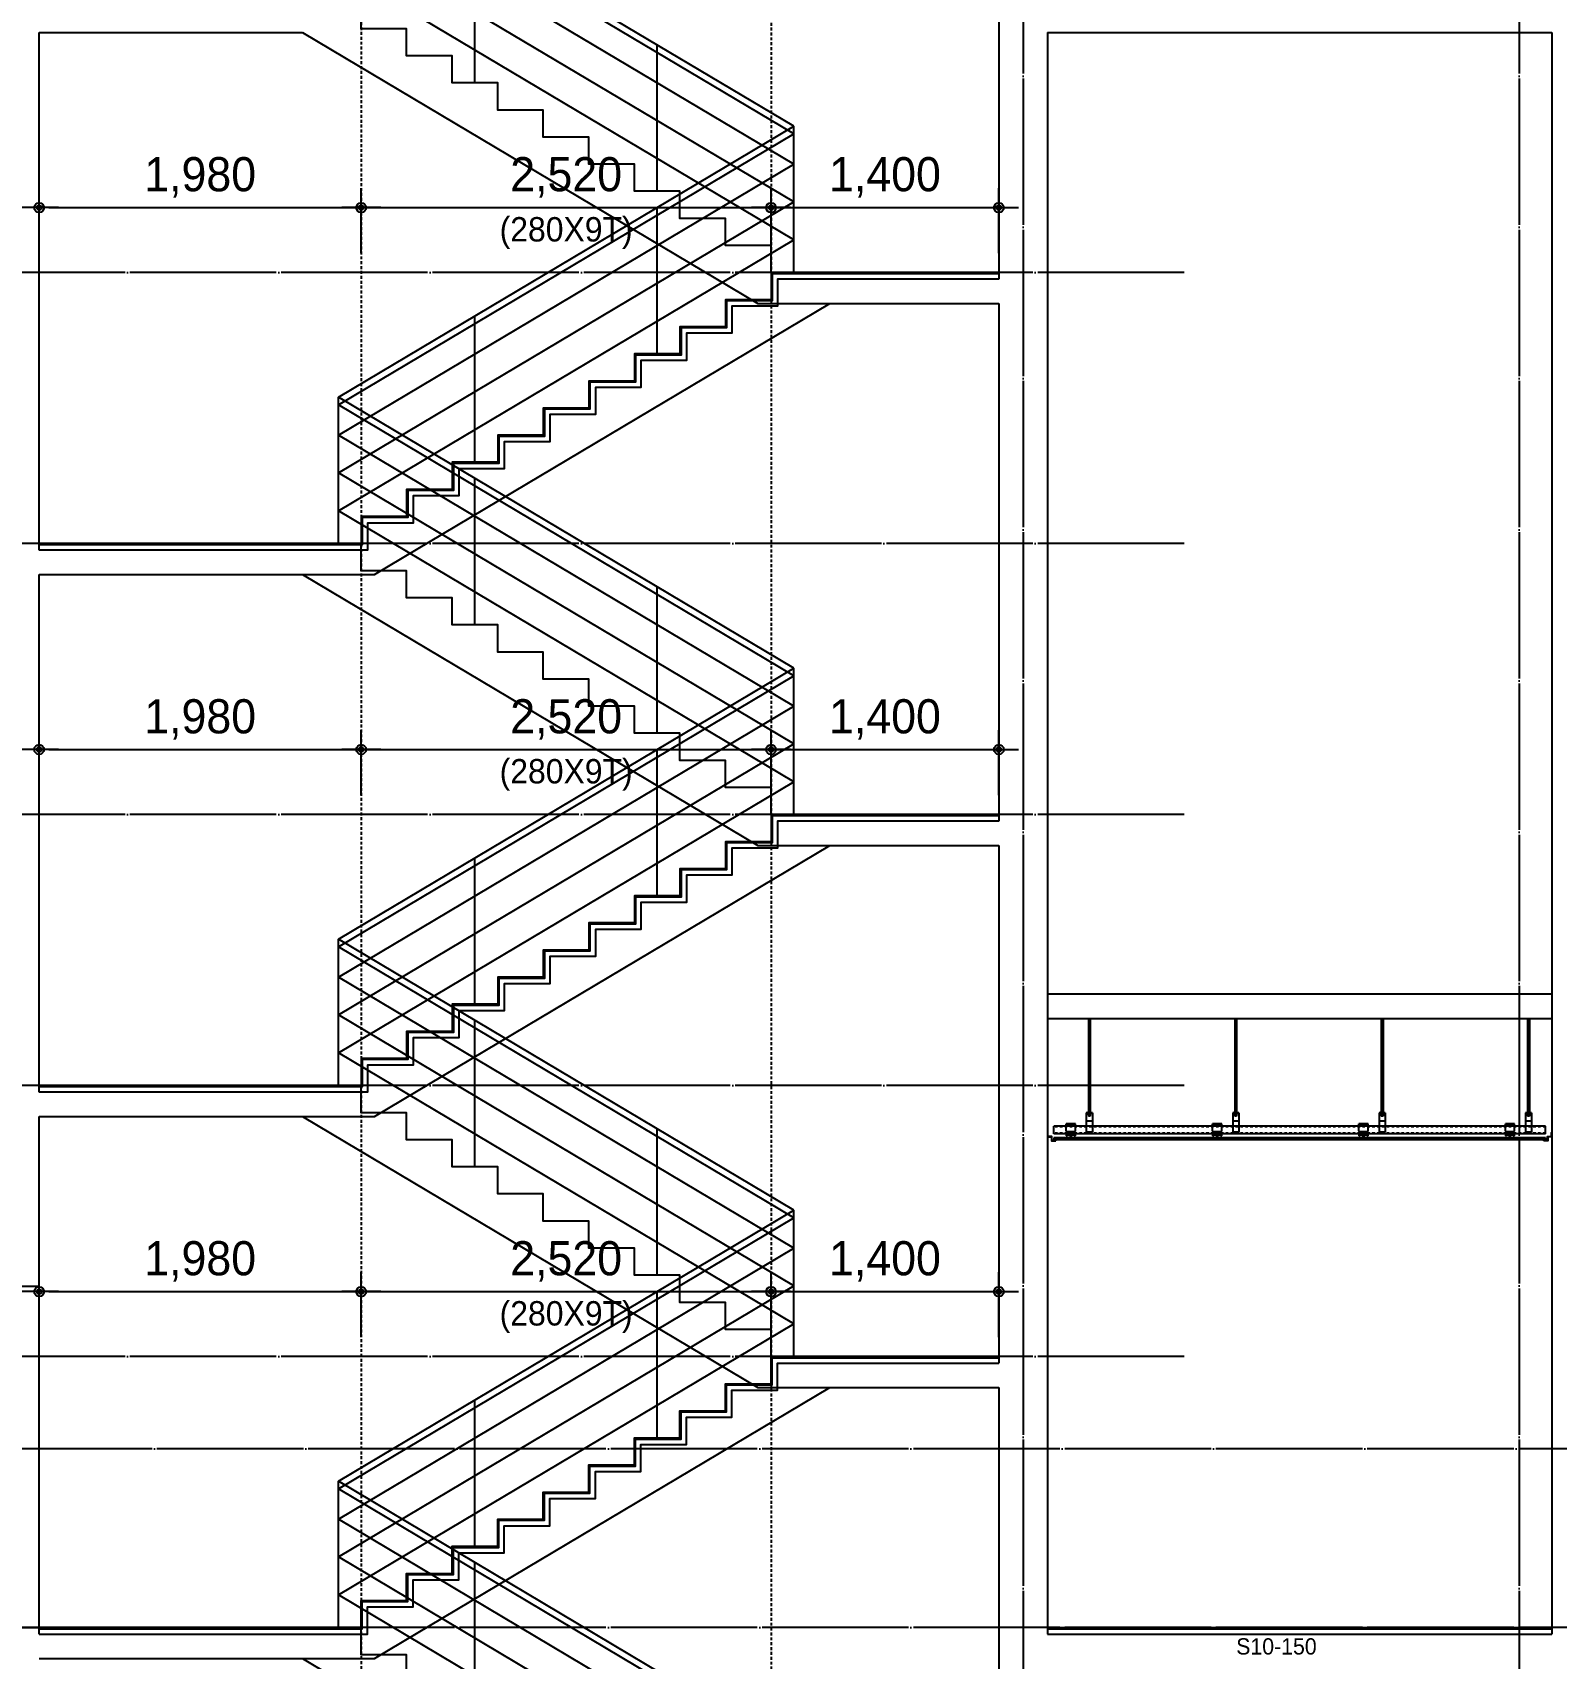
# Model space of a CAD drawing. Header units: millimetres. Extents: x 11948722 to 13111668, y -10771712 to -10232988.
# Drawn here: x 12466371 to 12475739, y -10567238 to -10557238 of the extents above; entities that cross this region are included whole.
import ezdxf
from ezdxf.enums import TextEntityAlignment as Align

# ---------------------------------------------------------------- set-up
doc = ezdxf.new("R2010")
doc.units = ezdxf.units.MM
doc.header["$LTSCALE"] = 150
doc.header["$MEASUREMENT"] = 0
for name, pattern in [('CEN', [6.2, 6, -0.1, 0, -0.1]), ('HIDDEN', [2, 1, -1]), ('Xref-계단단면도$0$H', [1, 0.6, -0.4])]:
    doc.linetypes.add(name, pattern=pattern)
doc.layers.get('0').update_dxf_attribs({"linetype": 'CONTINUOUS'})
doc.layers.get('Defpoints').update_dxf_attribs({"color": 117, "linetype": 'CONTINUOUS'})
for name, color, linetype in [('4', 4, 'CONTINUOUS'), ('8', 8, 'CONTINUOUS'), ('A-중심선', 10, 'CEN'), ('CON-C', 2, 'CONTINUOUS'), ('ELE-8', 8, 'CONTINUOUS'), ('FIN', 5, 'CONTINUOUS'), ('Xref-계단단면도$0$3 dim0', 7, 'CONTINUOUS'), ('Xref-계단단면도$0$A-CEIL', 6, 'CONTINUOUS'), ('Xref-계단단면도$0$A-DIM', 7, 'CONTINUOUS'), ('Xref-계단단면도$0$ELE-3', 6, 'CONTINUOUS')]:
    doc.layers.add(name, color=color, linetype=linetype)
doc.styles.add('Xref-계단단면도$0$나눔고딕 Se', font='')
doc.styles.add('Xref-계단단면도$0$돋움', font='')
doc.styles.get('Xref-계단단면도$0$나눔고딕 Se').set_extended_font_data('Dotum')
doc.styles.get('Xref-계단단면도$0$돋움').set_extended_font_data('Dotum')
doc.dimstyles.new('Xref-계단단면도$0$A1-100', dxfattribs={"dimtxt": 3, "dimasz": 1, "dimexe": 2, "dimexo": 2, "dimgap": 1, "dimtad": 1, "dimdec": 0, "dimzin": 12, "dimdsep": 46, "dimlunit": 6, "dimtxsty": 'Xref-계단단면도$0$나눔고딕 Se', "dimblk1": 'Xref-계단단면도$0$DIMDOT', "dimblk2": 'Xref-계단단면도$0$DIMDOT', "dimsah": 1, "dimcen": -1, "dimdle": 2, "dimclrd": 256, "dimclre": 256, "dimclrt": 3, "dimadec": 0, "dimazin": 0, "dimtfac": 1, "dimtdec": 0, "dimtix": 1, "dimtmove": 2, "dimatfit": 3, "dimldrblk": 'Xref-계단단면도$0$DIMDOT', "dimfxl": 1, "dimtvp": 1, "dimtolj": 1, "dimtzin": 12, "dimlwd": -1, "dimlwe": -1, "dimarcsym": 0})

# ---------------------------------------------------------------- blocks, each defined once
blk = doc.blocks.new('Xref-계단단면도$0$DIMDOT')
at = {"color": 0}
blk.add_line((-2, 0), (2, 0), dxfattribs=at)
for radius in [0.5, 0.25]:
    blk.add_circle((0, 0), radius, dxfattribs=at)
blk = doc.blocks.new('*D3519')
at = {"layer": 'Defpoints', "color": 0, "lineweight": -3, "ltscale": 1200}
for p in [(12468391, -10558315), (12466411, -10558715), (12468391, -10558715)]:
    blk.add_point(p, dxfattribs=at)
at = {"layer": 'Xref-계단단면도$0$3 dim0'}
for p, q in [((12466411, -10558595), (12466411, -10558195)), ((12468391, -10558595), (12468391, -10558195)), ((12466471, -10558315), (12468331, -10558315))]:
    blk.add_line(p, q, dxfattribs=at)
at = {"layer": 'Xref-계단단면도$0$3 dim0', "ltscale": 1200, "xscale": 60, "yscale": 60, "zscale": 60, "rotation": 180}
blk.add_blockref('Xref-계단단면도$0$DIMDOT', (12466411, -10558315), dxfattribs=at)
at = {"layer": 'Xref-계단단면도$0$3 dim0', "ltscale": 1200, "xscale": 60, "yscale": 60, "zscale": 60}
blk.add_blockref('Xref-계단단면도$0$DIMDOT', (12468391, -10558315), dxfattribs=at)
at = {"layer": 'Xref-계단단면도$0$3 dim0', "color": 3, "ltscale": 1200, "insert": (12467401, -10558129), "char_height": 210, "attachment_point": 5, "style": 'Xref-계단단면도$0$나눔고딕 Se'}
blk.add_mtext('\\A1;1,980', dxfattribs=at)
blk = doc.blocks.new('*D3520')
at = {"layer": 'Defpoints', "color": 0, "lineweight": -3, "ltscale": 1200}
for p in [(12472311, -10558315), (12470911, -10558715), (12472311, -10558715)]:
    blk.add_point(p, dxfattribs=at)
at = {"layer": 'Xref-계단단면도$0$3 dim0'}
for p, q in [((12470911, -10558595), (12470911, -10558195)), ((12472311, -10558595), (12472311, -10558195)), ((12470971, -10558315), (12472251, -10558315))]:
    blk.add_line(p, q, dxfattribs=at)
at = {"layer": 'Xref-계단단면도$0$3 dim0', "ltscale": 1200, "xscale": 60, "yscale": 60, "zscale": 60, "rotation": 180}
blk.add_blockref('Xref-계단단면도$0$DIMDOT', (12470911, -10558315), dxfattribs=at)
at = {"layer": 'Xref-계단단면도$0$3 dim0', "ltscale": 1200, "xscale": 60, "yscale": 60, "zscale": 60}
blk.add_blockref('Xref-계단단면도$0$DIMDOT', (12472311, -10558315), dxfattribs=at)
at = {"layer": 'Xref-계단단면도$0$3 dim0', "color": 3, "ltscale": 1200, "insert": (12471611, -10558129), "char_height": 210, "attachment_point": 5, "style": 'Xref-계단단면도$0$나눔고딕 Se'}
blk.add_mtext('\\A1;1,400', dxfattribs=at)
blk = doc.blocks.new('*D3521')
at = {"layer": 'Defpoints', "color": 0, "lineweight": -3, "ltscale": 1200}
for p in [(12470911, -10558315), (12468391, -10558715), (12470911, -10558715)]:
    blk.add_point(p, dxfattribs=at)
at = {"layer": 'Xref-계단단면도$0$3 dim0'}
for p, q in [((12468391, -10558595), (12468391, -10558195)), ((12470911, -10558595), (12470911, -10558195)), ((12468451, -10558315), (12470851, -10558315))]:
    blk.add_line(p, q, dxfattribs=at)
at = {"layer": 'Xref-계단단면도$0$3 dim0', "ltscale": 1200, "xscale": 60, "yscale": 60, "zscale": 60, "rotation": 180}
blk.add_blockref('Xref-계단단면도$0$DIMDOT', (12468391, -10558315), dxfattribs=at)
at = {"layer": 'Xref-계단단면도$0$3 dim0', "ltscale": 1200, "xscale": 60, "yscale": 60, "zscale": 60}
blk.add_blockref('Xref-계단단면도$0$DIMDOT', (12470911, -10558315), dxfattribs=at)
at = {"layer": 'Xref-계단단면도$0$3 dim0', "color": 3, "ltscale": 1200, "char_height": 210, "attachment_point": 5, "style": 'Xref-계단단면도$0$나눔고딕 Se'}
for s, insert in [('\\A1;2,520', (12469651, -10558129)), ('\\H0.714286x;(280X9T)', (12469651, -10558471))]:
    blk.add_mtext(s, dxfattribs=dict(at, insert=insert))
blk = doc.blocks.new('*D3522')
at = {"layer": 'Defpoints', "color": 0, "lineweight": -3, "ltscale": 1200}
for p in [(12468391, -10561648), (12466411, -10562048), (12468391, -10562048)]:
    blk.add_point(p, dxfattribs=at)
at = {"layer": 'Xref-계단단면도$0$3 dim0'}
for p, q in [((12466411, -10561928), (12466411, -10561528)), ((12468391, -10561928), (12468391, -10561528)), ((12466471, -10561648), (12468331, -10561648))]:
    blk.add_line(p, q, dxfattribs=at)
at = {"layer": 'Xref-계단단면도$0$3 dim0', "ltscale": 1200, "xscale": 60, "yscale": 60, "zscale": 60, "rotation": 180}
blk.add_blockref('Xref-계단단면도$0$DIMDOT', (12466411, -10561648), dxfattribs=at)
at = {"layer": 'Xref-계단단면도$0$3 dim0', "ltscale": 1200, "xscale": 60, "yscale": 60, "zscale": 60}
blk.add_blockref('Xref-계단단면도$0$DIMDOT', (12468391, -10561648), dxfattribs=at)
at = {"layer": 'Xref-계단단면도$0$3 dim0', "color": 3, "ltscale": 1200, "insert": (12467401, -10561463), "char_height": 210, "attachment_point": 5, "style": 'Xref-계단단면도$0$나눔고딕 Se'}
blk.add_mtext('\\A1;1,980', dxfattribs=at)
blk = doc.blocks.new('*D3523')
at = {"layer": 'Defpoints', "color": 0, "lineweight": -3, "ltscale": 1200}
for p in [(12472311, -10561648), (12470911, -10562048), (12472311, -10562048)]:
    blk.add_point(p, dxfattribs=at)
at = {"layer": 'Xref-계단단면도$0$3 dim0'}
for p, q in [((12470911, -10561928), (12470911, -10561528)), ((12472311, -10561928), (12472311, -10561528)), ((12470971, -10561648), (12472251, -10561648))]:
    blk.add_line(p, q, dxfattribs=at)
at = {"layer": 'Xref-계단단면도$0$3 dim0', "ltscale": 1200, "xscale": 60, "yscale": 60, "zscale": 60, "rotation": 180}
blk.add_blockref('Xref-계단단면도$0$DIMDOT', (12470911, -10561648), dxfattribs=at)
at = {"layer": 'Xref-계단단면도$0$3 dim0', "ltscale": 1200, "xscale": 60, "yscale": 60, "zscale": 60}
blk.add_blockref('Xref-계단단면도$0$DIMDOT', (12472311, -10561648), dxfattribs=at)
at = {"layer": 'Xref-계단단면도$0$3 dim0', "color": 3, "ltscale": 1200, "insert": (12471611, -10561463), "char_height": 210, "attachment_point": 5, "style": 'Xref-계단단면도$0$나눔고딕 Se'}
blk.add_mtext('\\A1;1,400', dxfattribs=at)
blk = doc.blocks.new('*D3524')
at = {"layer": 'Defpoints', "color": 0, "lineweight": -3, "ltscale": 1200}
for p in [(12470911, -10561648), (12468391, -10562048), (12470911, -10562048)]:
    blk.add_point(p, dxfattribs=at)
at = {"layer": 'Xref-계단단면도$0$3 dim0'}
for p, q in [((12468391, -10561928), (12468391, -10561528)), ((12470911, -10561928), (12470911, -10561528)), ((12468451, -10561648), (12470851, -10561648))]:
    blk.add_line(p, q, dxfattribs=at)
at = {"layer": 'Xref-계단단면도$0$3 dim0', "ltscale": 1200, "xscale": 60, "yscale": 60, "zscale": 60, "rotation": 180}
blk.add_blockref('Xref-계단단면도$0$DIMDOT', (12468391, -10561648), dxfattribs=at)
at = {"layer": 'Xref-계단단면도$0$3 dim0', "ltscale": 1200, "xscale": 60, "yscale": 60, "zscale": 60}
blk.add_blockref('Xref-계단단면도$0$DIMDOT', (12470911, -10561648), dxfattribs=at)
at = {"layer": 'Xref-계단단면도$0$3 dim0', "color": 3, "ltscale": 1200, "char_height": 210, "attachment_point": 5, "style": 'Xref-계단단면도$0$나눔고딕 Se'}
for s, insert in [('\\A1;2,520', (12469651, -10561463)), ('\\H0.714286x;(280X9T)', (12469651, -10561804))]:
    blk.add_mtext(s, dxfattribs=dict(at, insert=insert))
blk = doc.blocks.new('*D3525')
at = {"layer": 'Defpoints', "color": 0, "lineweight": -3, "ltscale": 1200}
for p in [(12468391, -10564982), (12466411, -10565382), (12468391, -10565382)]:
    blk.add_point(p, dxfattribs=at)
at = {"layer": 'Xref-계단단면도$0$3 dim0'}
for p, q in [((12466411, -10565262), (12466411, -10564862)), ((12468391, -10565262), (12468391, -10564862)), ((12466471, -10564982), (12468331, -10564982))]:
    blk.add_line(p, q, dxfattribs=at)
at = {"layer": 'Xref-계단단면도$0$3 dim0', "ltscale": 1200, "xscale": 60, "yscale": 60, "zscale": 60, "rotation": 180}
blk.add_blockref('Xref-계단단면도$0$DIMDOT', (12466411, -10564982), dxfattribs=at)
at = {"layer": 'Xref-계단단면도$0$3 dim0', "ltscale": 1200, "xscale": 60, "yscale": 60, "zscale": 60}
blk.add_blockref('Xref-계단단면도$0$DIMDOT', (12468391, -10564982), dxfattribs=at)
at = {"layer": 'Xref-계단단면도$0$3 dim0', "color": 3, "ltscale": 1200, "insert": (12467401, -10564796), "char_height": 210, "attachment_point": 5, "style": 'Xref-계단단면도$0$나눔고딕 Se'}
blk.add_mtext('\\A1;1,980', dxfattribs=at)
blk = doc.blocks.new('*D3526')
at = {"layer": 'Defpoints', "color": 0, "lineweight": -3, "ltscale": 1200}
for p in [(12472311, -10564982), (12470911, -10565382), (12472311, -10565382)]:
    blk.add_point(p, dxfattribs=at)
at = {"layer": 'Xref-계단단면도$0$3 dim0'}
for p, q in [((12470911, -10565262), (12470911, -10564862)), ((12472311, -10565262), (12472311, -10564862)), ((12470971, -10564982), (12472251, -10564982))]:
    blk.add_line(p, q, dxfattribs=at)
at = {"layer": 'Xref-계단단면도$0$3 dim0', "ltscale": 1200, "xscale": 60, "yscale": 60, "zscale": 60, "rotation": 180}
blk.add_blockref('Xref-계단단면도$0$DIMDOT', (12470911, -10564982), dxfattribs=at)
at = {"layer": 'Xref-계단단면도$0$3 dim0', "ltscale": 1200, "xscale": 60, "yscale": 60, "zscale": 60}
blk.add_blockref('Xref-계단단면도$0$DIMDOT', (12472311, -10564982), dxfattribs=at)
at = {"layer": 'Xref-계단단면도$0$3 dim0', "color": 3, "ltscale": 1200, "insert": (12471611, -10564796), "char_height": 210, "attachment_point": 5, "style": 'Xref-계단단면도$0$나눔고딕 Se'}
blk.add_mtext('\\A1;1,400', dxfattribs=at)
blk = doc.blocks.new('*D3527')
at = {"layer": 'Defpoints', "color": 0, "lineweight": -3, "ltscale": 1200}
for p in [(12470911, -10564982), (12468391, -10565382), (12470911, -10565382)]:
    blk.add_point(p, dxfattribs=at)
at = {"layer": 'Xref-계단단면도$0$3 dim0'}
for p, q in [((12468391, -10565262), (12468391, -10564862)), ((12470911, -10565262), (12470911, -10564862)), ((12468451, -10564982), (12470851, -10564982))]:
    blk.add_line(p, q, dxfattribs=at)
at = {"layer": 'Xref-계단단면도$0$3 dim0', "ltscale": 1200, "xscale": 60, "yscale": 60, "zscale": 60, "rotation": 180}
blk.add_blockref('Xref-계단단면도$0$DIMDOT', (12468391, -10564982), dxfattribs=at)
at = {"layer": 'Xref-계단단면도$0$3 dim0', "ltscale": 1200, "xscale": 60, "yscale": 60, "zscale": 60}
blk.add_blockref('Xref-계단단면도$0$DIMDOT', (12470911, -10564982), dxfattribs=at)
at = {"layer": 'Xref-계단단면도$0$3 dim0', "color": 3, "ltscale": 1200, "char_height": 210, "attachment_point": 5, "style": 'Xref-계단단면도$0$나눔고딕 Se'}
for s, insert in [('\\A1;2,520', (12469651, -10564796)), ('\\H0.714286x;(280X9T)', (12469651, -10565138))]:
    blk.add_mtext(s, dxfattribs=dict(at, insert=insert))

msp = doc.modelspace()

# ---------------------------------------------------------------- linework, layer by layer
at = {"layer": '4', "ltscale": 0.1}
for points in [[(12472660.5, -10564054.2), (12472660.5, -10564048.2), (12472659.5, -10564048.2), (12472659.5, -10564053.2), (12472636.5, -10564053.2), (12472636.5, -10564028.2), (12472611.5, -10564028.2), (12472611.5, -10564004.2), (12472610.5, -10564004.2), (12472610.5, -10564029.2), (12472635.5, -10564029.2), (12472635.5, -10564054.2), (12472660.5, -10564054.2)], [(12475660.5, -10564054.2), (12475660.5, -10564048.2), (12475661.5, -10564048.2), (12475661.5, -10564053.2), (12475684.5, -10564053.2), (12475684.5, -10564028.2), (12475709.5, -10564028.2), (12475709.5, -10564004.2), (12475710.5, -10564004.2), (12475710.5, -10564029.2), (12475685.5, -10564029.2), (12475685.5, -10564054.2), (12475660.5, -10564054.2)]]:
    msp.add_lwpolyline(points, dxfattribs=at)
at = {"layer": '8'}
for p, q in [((12472861.7, -10563303.2), (12472861.7, -10563879.4)), ((12472873, -10563303.2), (12472873, -10563879.4)), ((12473761.7, -10563303.2), (12473761.7, -10563879.4)), ((12473773, -10563303.2), (12473773, -10563879.4)), ((12474661.7, -10563303.2), (12474661.7, -10563879.4)), ((12474673, -10563303.2), (12474673, -10563879.4)), ((12475561.7, -10563303.2), (12475561.7, -10563879.4)), ((12475573, -10563303.2), (12475573, -10563879.4)), ((12472848.6, -10563883.2), (12472848.6, -10564001.9)), ((12472886.1, -10563883.2), (12472848.6, -10563883.2)), ((12472886.1, -10563886.9), (12472848.6, -10563886.9)), ((12472878.6, -10563879.4), (12472856.1, -10563879.4)), ((12472856.1, -10563879.4), (12472856.1, -10563883.2)), ((12472856.1, -10563886.9), (12472856.1, -10563890.7)), ((12472878.6, -10563890.7), (12472856.1, -10563890.7)), ((12472859.8, -10563879.4), (12472859.8, -10563883.2)), ((12472859.8, -10563886.9), (12472859.8, -10563890.7)), ((12472873, -10563874.4), (12472861.7, -10563874.4)), ((12472873, -10563876.9), (12472861.7, -10563876.9)), ((12472861.7, -10563890.7), (12472861.7, -10563901.9)), ((12472873, -10563891.9), (12472861.7, -10563891.9)), ((12472873, -10563894.4), (12472861.7, -10563894.4)), ((12472873, -10563896.9), (12472861.7, -10563896.9)), ((12472873, -10563899.4), (12472861.7, -10563899.4)), ((12472873, -10563899.4), (12472861.7, -10563899.4)), ((12472873, -10563890.7), (12472873, -10563901.9)), ((12472874.8, -10563879.4), (12472874.8, -10563883.2)), ((12472874.8, -10563886.9), (12472874.8, -10563890.7)), ((12472878.6, -10563879.4), (12472878.6, -10563883.2)), ((12472878.6, -10563886.9), (12472878.6, -10563890.7)), ((12472886.1, -10563883.2), (12472886.1, -10564001.9)), ((12473748.6, -10563883.2), (12473748.6, -10564001.9)), ((12473786.1, -10563883.2), (12473748.6, -10563883.2)), ((12473786.1, -10563886.9), (12473748.6, -10563886.9)), ((12473778.6, -10563879.4), (12473756.1, -10563879.4)), ((12473756.1, -10563879.4), (12473756.1, -10563883.2)), ((12473756.1, -10563886.9), (12473756.1, -10563890.7)), ((12473778.6, -10563890.7), (12473756.1, -10563890.7)), ((12473759.8, -10563879.4), (12473759.8, -10563883.2)), ((12473759.8, -10563886.9), (12473759.8, -10563890.7)), ((12473773, -10563874.4), (12473761.7, -10563874.4)), ((12473773, -10563876.9), (12473761.7, -10563876.9)), ((12473761.7, -10563890.7), (12473761.7, -10563901.9)), ((12473773, -10563891.9), (12473761.7, -10563891.9)), ((12473773, -10563894.4), (12473761.7, -10563894.4)), ((12473773, -10563896.9), (12473761.7, -10563896.9)), ((12473773, -10563899.4), (12473761.7, -10563899.4)), ((12473773, -10563899.4), (12473761.7, -10563899.4)), ((12473773, -10563890.7), (12473773, -10563901.9)), ((12473774.8, -10563879.4), (12473774.8, -10563883.2)), ((12473774.8, -10563886.9), (12473774.8, -10563890.7)), ((12473778.6, -10563879.4), (12473778.6, -10563883.2)), ((12473778.6, -10563886.9), (12473778.6, -10563890.7)), ((12473786.1, -10563883.2), (12473786.1, -10564001.9)), ((12474648.6, -10563883.2), (12474648.6, -10564001.9)), ((12474686.1, -10563883.2), (12474648.6, -10563883.2)), ((12474686.1, -10563886.9), (12474648.6, -10563886.9)), ((12474678.6, -10563879.4), (12474656.1, -10563879.4)), ((12474656.1, -10563879.4), (12474656.1, -10563883.2)), ((12474656.1, -10563886.9), (12474656.1, -10563890.7)), ((12474678.6, -10563890.7), (12474656.1, -10563890.7)), ((12474659.8, -10563879.4), (12474659.8, -10563883.2)), ((12474659.8, -10563886.9), (12474659.8, -10563890.7)), ((12474673, -10563874.4), (12474661.7, -10563874.4)), ((12474673, -10563876.9), (12474661.7, -10563876.9)), ((12474661.7, -10563890.7), (12474661.7, -10563901.9)), ((12474673, -10563891.9), (12474661.7, -10563891.9)), ((12474673, -10563894.4), (12474661.7, -10563894.4)), ((12474673, -10563896.9), (12474661.7, -10563896.9)), ((12474673, -10563899.4), (12474661.7, -10563899.4)), ((12474673, -10563899.4), (12474661.7, -10563899.4)), ((12474673, -10563890.7), (12474673, -10563901.9)), ((12474674.8, -10563879.4), (12474674.8, -10563883.2)), ((12474674.8, -10563886.9), (12474674.8, -10563890.7)), ((12474678.6, -10563879.4), (12474678.6, -10563883.2)), ((12474678.6, -10563886.9), (12474678.6, -10563890.7)), ((12474686.1, -10563883.2), (12474686.1, -10564001.9)), ((12475548.6, -10563883.2), (12475548.6, -10564001.9)), ((12475586.1, -10563883.2), (12475548.6, -10563883.2)), ((12475586.1, -10563886.9), (12475548.6, -10563886.9)), ((12475578.6, -10563879.4), (12475556.1, -10563879.4)), ((12475556.1, -10563879.4), (12475556.1, -10563883.2)), ((12475556.1, -10563886.9), (12475556.1, -10563890.7)), ((12475578.6, -10563890.7), (12475556.1, -10563890.7)), ((12475559.8, -10563879.4), (12475559.8, -10563883.2)), ((12475559.8, -10563886.9), (12475559.8, -10563890.7)), ((12475573, -10563874.4), (12475561.7, -10563874.4)), ((12475573, -10563876.9), (12475561.7, -10563876.9)), ((12475561.7, -10563890.7), (12475561.7, -10563901.9)), ((12475573, -10563891.9), (12475561.7, -10563891.9)), ((12475573, -10563894.4), (12475561.7, -10563894.4)), ((12475573, -10563896.9), (12475561.7, -10563896.9)), ((12475573, -10563899.4), (12475561.7, -10563899.4)), ((12475573, -10563899.4), (12475561.7, -10563899.4)), ((12475573, -10563890.7), (12475573, -10563901.9)), ((12475574.8, -10563879.4), (12475574.8, -10563883.2)), ((12475574.8, -10563886.9), (12475574.8, -10563890.7)), ((12475578.6, -10563879.4), (12475578.6, -10563883.2)), ((12475578.6, -10563886.9), (12475578.6, -10563890.7)), ((12475586.1, -10563883.2), (12475586.1, -10564001.9)), ((12472781.3, -10563949.4), (12472725.1, -10563949.4)), ((12472725.1, -10563993.2), (12472725.1, -10563949.4)), ((12472781.3, -10563951.9), (12472725.1, -10563951.9)), ((12472728.7, -10563960.7), (12472725.1, -10563960.7)), ((12472731.3, -10563999.4), (12472725.1, -10563993.2)), ((12472725.1, -10563999.4), (12472725.1, -10564023.2)), ((12472731.3, -10563999.4), (12472725.1, -10563999.4)), ((12472733.8, -10563960.7), (12472730.1, -10563960.7)), ((12472775.1, -10563999.4), (12472731.3, -10563999.4)), ((12472731.3, -10564001.9), (12472731.3, -10563999.4)), ((12472733.8, -10563954.7), (12472733.8, -10563949.4)), ((12472733.8, -10563960.7), (12472733.8, -10563956.4)), ((12472748.8, -10563954.7), (12472748.8, -10563949.4)), ((12472748.8, -10563960.7), (12472748.8, -10563956.4)), ((12472752.8, -10563960.7), (12472748.8, -10563960.7)), ((12472757.6, -10563960.7), (12472754.5, -10563960.7)), ((12472757.6, -10563954.7), (12472757.6, -10563949.4)), ((12472757.6, -10563960.7), (12472757.6, -10563956.4)), ((12472772.6, -10563954.7), (12472772.6, -10563949.4)), ((12472772.6, -10563960.7), (12472772.6, -10563956.4)), ((12472775.6, -10563960.7), (12472772.6, -10563960.7)), ((12472775.1, -10563999.4), (12472781.3, -10563993.2)), ((12472781.3, -10563999.4), (12472775.1, -10563999.4)), ((12472775.1, -10564001.9), (12472775.1, -10563999.4)), ((12472781.3, -10563960.7), (12472777.7, -10563960.7)), ((12472781.3, -10563993.2), (12472781.3, -10563949.4)), ((12472781.3, -10564023.2), (12472781.3, -10563999.4)), ((12472886.1, -10563933.2), (12472848.6, -10563933.2)), ((12472873, -10563901.9), (12472861.7, -10563901.9)), ((12473681.3, -10563949.4), (12473625.1, -10563949.4)), ((12473625.1, -10563993.2), (12473625.1, -10563949.4)), ((12473681.3, -10563951.9), (12473625.1, -10563951.9)), ((12473628.7, -10563960.7), (12473625.1, -10563960.7)), ((12473631.3, -10563999.4), (12473625.1, -10563993.2)), ((12473625.1, -10563999.4), (12473625.1, -10564023.2)), ((12473631.3, -10563999.4), (12473625.1, -10563999.4)), ((12473633.8, -10563960.7), (12473630.1, -10563960.7)), ((12473675.1, -10563999.4), (12473631.3, -10563999.4)), ((12473631.3, -10564001.9), (12473631.3, -10563999.4)), ((12473633.8, -10563954.7), (12473633.8, -10563949.4)), ((12473633.8, -10563960.7), (12473633.8, -10563956.4)), ((12473648.8, -10563954.7), (12473648.8, -10563949.4)), ((12473648.8, -10563960.7), (12473648.8, -10563956.4)), ((12473652.8, -10563960.7), (12473648.8, -10563960.7)), ((12473657.6, -10563960.7), (12473654.5, -10563960.7)), ((12473657.6, -10563954.7), (12473657.6, -10563949.4)), ((12473657.6, -10563960.7), (12473657.6, -10563956.4)), ((12473672.6, -10563954.7), (12473672.6, -10563949.4)), ((12473672.6, -10563960.7), (12473672.6, -10563956.4)), ((12473675.6, -10563960.7), (12473672.6, -10563960.7)), ((12473675.1, -10563999.4), (12473681.3, -10563993.2)), ((12473681.3, -10563999.4), (12473675.1, -10563999.4)), ((12473675.1, -10564001.9), (12473675.1, -10563999.4)), ((12473681.3, -10563960.7), (12473677.7, -10563960.7)), ((12473681.3, -10563993.2), (12473681.3, -10563949.4)), ((12473681.3, -10564023.2), (12473681.3, -10563999.4)), ((12473786.1, -10563933.2), (12473748.6, -10563933.2)), ((12473773, -10563901.9), (12473761.7, -10563901.9)), ((12474581.3, -10563949.4), (12474525.1, -10563949.4)), ((12474525.1, -10563993.2), (12474525.1, -10563949.4)), ((12474581.3, -10563951.9), (12474525.1, -10563951.9)), ((12474528.7, -10563960.7), (12474525.1, -10563960.7)), ((12474531.3, -10563999.4), (12474525.1, -10563993.2)), ((12474525.1, -10563999.4), (12474525.1, -10564023.2)), ((12474531.3, -10563999.4), (12474525.1, -10563999.4)), ((12474533.8, -10563960.7), (12474530.1, -10563960.7)), ((12474575.1, -10563999.4), (12474531.3, -10563999.4)), ((12474531.3, -10564001.9), (12474531.3, -10563999.4)), ((12474533.8, -10563954.7), (12474533.8, -10563949.4)), ((12474533.8, -10563960.7), (12474533.8, -10563956.4)), ((12474548.8, -10563954.7), (12474548.8, -10563949.4)), ((12474548.8, -10563960.7), (12474548.8, -10563956.4)), ((12474552.8, -10563960.7), (12474548.8, -10563960.7)), ((12474557.6, -10563960.7), (12474554.5, -10563960.7)), ((12474557.6, -10563954.7), (12474557.6, -10563949.4)), ((12474557.6, -10563960.7), (12474557.6, -10563956.4)), ((12474572.6, -10563954.7), (12474572.6, -10563949.4)), ((12474572.6, -10563960.7), (12474572.6, -10563956.4)), ((12474575.6, -10563960.7), (12474572.6, -10563960.7)), ((12474575.1, -10563999.4), (12474581.3, -10563993.2)), ((12474581.3, -10563999.4), (12474575.1, -10563999.4)), ((12474575.1, -10564001.9), (12474575.1, -10563999.4)), ((12474581.3, -10563960.7), (12474577.7, -10563960.7)), ((12474581.3, -10563993.2), (12474581.3, -10563949.4)), ((12474581.3, -10564023.2), (12474581.3, -10563999.4)), ((12474686.1, -10563933.2), (12474648.6, -10563933.2)), ((12474673, -10563901.9), (12474661.7, -10563901.9)), ((12475481.3, -10563949.4), (12475425.1, -10563949.4)), ((12475425.1, -10563993.2), (12475425.1, -10563949.4)), ((12475481.3, -10563951.9), (12475425.1, -10563951.9)), ((12475428.7, -10563960.7), (12475425.1, -10563960.7)), ((12475431.3, -10563999.4), (12475425.1, -10563993.2)), ((12475425.1, -10563999.4), (12475425.1, -10564023.2)), ((12475431.3, -10563999.4), (12475425.1, -10563999.4)), ((12475433.8, -10563960.7), (12475430.1, -10563960.7)), ((12475475.1, -10563999.4), (12475431.3, -10563999.4)), ((12475431.3, -10564001.9), (12475431.3, -10563999.4)), ((12475433.8, -10563954.7), (12475433.8, -10563949.4)), ((12475433.8, -10563960.7), (12475433.8, -10563956.4)), ((12475448.8, -10563954.7), (12475448.8, -10563949.4)), ((12475448.8, -10563960.7), (12475448.8, -10563956.4)), ((12475452.8, -10563960.7), (12475448.8, -10563960.7)), ((12475457.6, -10563960.7), (12475454.5, -10563960.7)), ((12475457.6, -10563954.7), (12475457.6, -10563949.4)), ((12475457.6, -10563960.7), (12475457.6, -10563956.4)), ((12475472.6, -10563954.7), (12475472.6, -10563949.4)), ((12475472.6, -10563960.7), (12475472.6, -10563956.4)), ((12475475.6, -10563960.7), (12475472.6, -10563960.7)), ((12475475.1, -10563999.4), (12475481.3, -10563993.2)), ((12475481.3, -10563999.4), (12475475.1, -10563999.4)), ((12475475.1, -10564001.9), (12475475.1, -10563999.4)), ((12475481.3, -10563960.7), (12475477.7, -10563960.7)), ((12475481.3, -10563993.2), (12475481.3, -10563949.4)), ((12475481.3, -10564023.2), (12475481.3, -10563999.4)), ((12475586.1, -10563933.2), (12475548.6, -10563933.2)), ((12475573, -10563901.9), (12475561.7, -10563901.9)), ((12472725.1, -10564023.2), (12472732.6, -10564023.2)), ((12472727.6, -10564001.9), (12472727.6, -10564020.7)), ((12472731.3, -10564001.9), (12472727.6, -10564001.9)), ((12472778.8, -10564009.4), (12472727.6, -10564009.4)), ((12472727.6, -10564020.7), (12472730.4, -10564020.7)), ((12472745.1, -10564023.2), (12472761.3, -10564023.2)), ((12472747.2, -10564020.7), (12472759.2, -10564020.7)), ((12472773.8, -10564023.2), (12472781.3, -10564023.2)), ((12472778.8, -10564001.9), (12472775.1, -10564001.9)), ((12472776, -10564020.7), (12472778.8, -10564020.7)), ((12472778.8, -10564020.7), (12472778.8, -10564001.9)), ((12472886.1, -10564001.9), (12472848.6, -10564001.9)), ((12473625.1, -10564023.2), (12473632.6, -10564023.2)), ((12473627.6, -10564001.9), (12473627.6, -10564020.7)), ((12473631.3, -10564001.9), (12473627.6, -10564001.9)), ((12473678.8, -10564009.4), (12473627.6, -10564009.4)), ((12473627.6, -10564020.7), (12473630.4, -10564020.7)), ((12473645.1, -10564023.2), (12473661.3, -10564023.2)), ((12473647.2, -10564020.7), (12473659.2, -10564020.7)), ((12473673.8, -10564023.2), (12473681.3, -10564023.2)), ((12473678.8, -10564001.9), (12473675.1, -10564001.9)), ((12473676, -10564020.7), (12473678.8, -10564020.7)), ((12473678.8, -10564020.7), (12473678.8, -10564001.9)), ((12473786.1, -10564001.9), (12473748.6, -10564001.9)), ((12474525.1, -10564023.2), (12474532.6, -10564023.2)), ((12474527.6, -10564001.9), (12474527.6, -10564020.7)), ((12474531.3, -10564001.9), (12474527.6, -10564001.9)), ((12474578.8, -10564009.4), (12474527.6, -10564009.4)), ((12474527.6, -10564020.7), (12474530.4, -10564020.7)), ((12474545.1, -10564023.2), (12474561.3, -10564023.2)), ((12474547.2, -10564020.7), (12474559.2, -10564020.7)), ((12474573.8, -10564023.2), (12474581.3, -10564023.2)), ((12474578.8, -10564001.9), (12474575.1, -10564001.9)), ((12474576, -10564020.7), (12474578.8, -10564020.7)), ((12474578.8, -10564020.7), (12474578.8, -10564001.9)), ((12474686.1, -10564001.9), (12474648.6, -10564001.9)), ((12475425.1, -10564023.2), (12475432.6, -10564023.2)), ((12475427.6, -10564001.9), (12475427.6, -10564020.7)), ((12475431.3, -10564001.9), (12475427.6, -10564001.9)), ((12475478.8, -10564009.4), (12475427.6, -10564009.4)), ((12475427.6, -10564020.7), (12475430.4, -10564020.7)), ((12475445.1, -10564023.2), (12475461.3, -10564023.2)), ((12475447.2, -10564020.7), (12475459.2, -10564020.7)), ((12475473.8, -10564023.2), (12475481.3, -10564023.2)), ((12475478.8, -10564001.9), (12475475.1, -10564001.9)), ((12475476, -10564020.7), (12475478.8, -10564020.7)), ((12475478.8, -10564020.7), (12475478.8, -10564001.9)), ((12475586.1, -10564001.9), (12475548.6, -10564001.9))]:
    msp.add_line(p, q, dxfattribs=at)
at = {"layer": '8', "linetype": 'HIDDEN', "ltscale": 0.1}
for p, q in [((12475671.5, -10563968.2), (12472649.5, -10563968.2)), ((12475671.5, -10564008.2), (12472649.5, -10564008.2))]:
    msp.add_line(p, q, dxfattribs=at)
at = {"layer": '8'}
for centre, radius, start, end in [((12472738.8, -10564023.2), 8.75, 16.60155, 163.39845), ((12472738.8, -10564023.2), 6.25, 0, 180), ((12472767.6, -10564023.2), 8.75, 16.60155, 163.39845), ((12472767.6, -10564023.2), 6.25, 0, 180), ((12473638.8, -10564023.2), 8.75, 16.60155, 163.39845), ((12473638.8, -10564023.2), 6.25, 0, 180), ((12473667.6, -10564023.2), 8.75, 16.60155, 163.39845), ((12473667.6, -10564023.2), 6.25, 0, 180), ((12474538.8, -10564023.2), 8.75, 16.60155, 163.39845), ((12474538.8, -10564023.2), 6.25, 0, 180), ((12474567.6, -10564023.2), 8.75, 16.60155, 163.39845), ((12474567.6, -10564023.2), 6.25, 0, 180), ((12475438.8, -10564023.2), 8.75, 16.60155, 163.39845), ((12475438.8, -10564023.2), 6.25, 0, 180), ((12475467.6, -10564023.2), 8.75, 16.60155, 163.39845), ((12475467.6, -10564023.2), 6.25, 0, 180)]:
    msp.add_arc(centre, radius, start, end, dxfattribs=at)
at = {"layer": 'A-중심선'}
for p, q in [((12472460.5, -10530548.2), (12472460.5, -10579256.2)), ((12475510.5, -10530548.2), (12475510.5, -10579256.2)), ((12473449.9, -10558714.8), (12465437.5, -10558714.8)), ((12473449.9, -10560381.5), (12465437.5, -10560381.5)), ((12473449.9, -10562048.2), (12465437.5, -10562048.2)), ((12473449.9, -10563714.8), (12465437.5, -10563714.8)), ((12473449.9, -10565381.5), (12465437.5, -10565381.5)), ((12479196.5, -10565948.2), (12461570.5, -10565948.2)), ((12479196.5, -10567048.2), (12465437.5, -10567048.2))]:
    msp.add_line(p, q, dxfattribs=at)
at = {"layer": 'CON-C', "ltscale": 1200}
for p, q in [((12472310.5, -10557048.2), (12472310.5, -10558754.8)), ((12466410.5, -10560421.5), (12466410.5, -10557238.2)), ((12472610.5, -10557238.2), (12475710.5, -10557238.2)), ((12472610.5, -10557238.2), (12472610.5, -10567088.2)), ((12475710.5, -10557238.2), (12475710.5, -10567088.2)), ((12468471.8, -10560571.5), (12471271.8, -10558904.8)), ((12471271.8, -10558904.8), (12472310.5, -10558904.8)), ((12472310.5, -10558904.8), (12472310.5, -10562088.2)), ((12466410.5, -10560571.5), (12468471.8, -10560571.5)), ((12466410.5, -10563754.8), (12466410.5, -10560571.5)), ((12468471.8, -10563904.8), (12471271.8, -10562238.2)), ((12471271.8, -10562238.2), (12472310.5, -10562238.2)), ((12472310.5, -10562238.2), (12472310.5, -10565421.5)), ((12466410.5, -10564948.2), (12466410.5, -10563904.8)), ((12466410.5, -10563904.8), (12468471.8, -10563904.8)), ((12466110.5, -10564948.2), (12466410.5, -10564948.2)), ((12468471.8, -10567238.2), (12471271.8, -10565571.5)), ((12471271.8, -10565571.5), (12472310.5, -10565571.5)), ((12472310.5, -10565571.5), (12472310.5, -10568754.7)), ((12466110.5, -10567048.2), (12466410.5, -10567048.2)), ((12466410.5, -10567088.2), (12466410.5, -10567048.2)), ((12472610.5, -10567088.2), (12475710.5, -10567088.2)), ((12466410.5, -10567238.2), (12468471.8, -10567238.2))]:
    msp.add_line(p, q, dxfattribs=at)
at = {"layer": 'CON-C', "ltscale": 1200, "flags": 128}
for points in [[(12472310.5, -10558754.8), (12470950.5, -10558754.8), (12470950.5, -10558921.5), (12470670.5, -10558921.5), (12470670.5, -10559088.2), (12470390.5, -10559088.2), (12470390.5, -10559254.8), (12470110.5, -10559254.8), (12470110.5, -10559421.5), (12469830.5, -10559421.5), (12469830.5, -10559588.2), (12469550.5, -10559588.2), (12469550.5, -10559754.8), (12469270.5, -10559754.8), (12469270.5, -10559921.5), (12468990.5, -10559921.5), (12468990.5, -10560088.2), (12468710.5, -10560088.2), (12468710.5, -10560254.8), (12468430.5, -10560254.8), (12468430.5, -10560421.5), (12466410.5, -10560421.5)], [(12472310.5, -10562088.2), (12470950.5, -10562088.2), (12470950.5, -10562254.8), (12470670.5, -10562254.8), (12470670.5, -10562421.5), (12470390.5, -10562421.5), (12470390.5, -10562588.2), (12470110.5, -10562588.2), (12470110.5, -10562754.8), (12469830.5, -10562754.8), (12469830.5, -10562921.5), (12469550.5, -10562921.5), (12469550.5, -10563088.2), (12469270.5, -10563088.2), (12469270.5, -10563254.8), (12468990.5, -10563254.8), (12468990.5, -10563421.5), (12468710.5, -10563421.5), (12468710.5, -10563588.2), (12468430.5, -10563588.2), (12468430.5, -10563754.8), (12466410.5, -10563754.8)], [(12466410.5, -10567088.2), (12468430.5, -10567088.2), (12468430.5, -10566921.5), (12468710.5, -10566921.5), (12468710.5, -10566754.8), (12468990.5, -10566754.8), (12468990.5, -10566588.2), (12469270.5, -10566588.2), (12469270.5, -10566421.5), (12469550.5, -10566421.5), (12469550.5, -10566254.8), (12469830.5, -10566254.8), (12469830.5, -10566088.2), (12470110.5, -10566088.2), (12470110.5, -10565921.5), (12470390.5, -10565921.5), (12470390.5, -10565754.8), (12470670.5, -10565754.8), (12470670.5, -10565588.2), (12470950.5, -10565588.2), (12470950.5, -10565421.5), (12472310.5, -10565421.5)]]:
    msp.add_lwpolyline(points, dxfattribs=at)
at = {"layer": 'ELE-8', "ltscale": 300}
for p, q in [((12471050.5, -10557814.8), (12468250.5, -10556148.2)), ((12471050.5, -10557861.4), (12468250.5, -10556194.7)), ((12471050.5, -10558047.6), (12468250.5, -10556380.9)), ((12471050.5, -10558280.3), (12468250.5, -10556613.7)), ((12469090.5, -10557548.2), (12469090.5, -10556648.2)), ((12471050.5, -10558513.1), (12468250.5, -10556846.4)), ((12466410.5, -10557238.2), (12468029.2, -10557238.2)), ((12468029.2, -10557238.2), (12470829.2, -10558904.8)), ((12470210.5, -10558214.8), (12470210.5, -10557314.8)), ((12471050.5, -10558714.8), (12471050.5, -10557814.8)), ((12470829.2, -10558904.8), (12472310.5, -10558904.8)), ((12471050.5, -10561148.2), (12468250.5, -10559481.5)), ((12468250.5, -10560381.5), (12468250.5, -10559481.5)), ((12471050.5, -10561194.7), (12468250.5, -10559528)), ((12471050.5, -10561380.9), (12468250.5, -10559714.2)), ((12471050.5, -10561613.7), (12468250.5, -10559947)), ((12469090.5, -10560881.5), (12469090.5, -10559981.5)), ((12471050.5, -10561846.4), (12468250.5, -10560179.7)), ((12466410.5, -10560571.5), (12468029.2, -10560571.5)), ((12468029.2, -10560571.5), (12470829.2, -10562238.2)), ((12470210.5, -10561548.2), (12470210.5, -10560648.2)), ((12471050.5, -10562048.2), (12471050.5, -10561148.2)), ((12470829.2, -10562238.2), (12472310.5, -10562238.2)), ((12471050.5, -10564481.5), (12468250.5, -10562814.8)), ((12468250.5, -10563714.8), (12468250.5, -10562814.8)), ((12471050.5, -10564528), (12468250.5, -10562861.4)), ((12471050.5, -10564714.2), (12468250.5, -10563047.6)), ((12471050.5, -10564947), (12468250.5, -10563280.3)), ((12469090.5, -10564214.8), (12469090.5, -10563314.8)), ((12471050.5, -10565179.7), (12468250.5, -10563513.1)), ((12466410.5, -10563904.8), (12468029.2, -10563904.8)), ((12468029.2, -10563904.8), (12470829.2, -10565571.5)), ((12470210.5, -10564881.5), (12470210.5, -10563981.5)), ((12471050.5, -10565381.5), (12471050.5, -10564481.5)), ((12466410.5, -10567048.2), (12466410.5, -10564948.2)), ((12470829.2, -10565571.5), (12472310.5, -10565571.5)), ((12471050.5, -10567814.8), (12468250.5, -10566148.1)), ((12468250.5, -10567048.1), (12468250.5, -10566148.1)), ((12471050.5, -10567861.4), (12468250.5, -10566194.7)), ((12471050.5, -10568047.5), (12468250.5, -10566380.9)), ((12471050.5, -10568280.3), (12468250.5, -10566613.6)), ((12469090.5, -10567548.1), (12469090.5, -10566648.1)), ((12471050.5, -10568513), (12468250.5, -10566846.4)), ((12466410.5, -10567238.1), (12468029.2, -10567238.1)), ((12468029.2, -10567238.1), (12470829.2, -10568904.8))]:
    msp.add_line(p, q, dxfattribs=at)
at = {"layer": 'ELE-8', "ltscale": 300, "flags": 128}
for points in [[(12472310.5, -10558714.8), (12470910.5, -10558714.8), (12470910.5, -10558548.2), (12470630.5, -10558548.2), (12470630.5, -10558381.5), (12470350.5, -10558381.5), (12470350.5, -10558214.8), (12470070.5, -10558214.8), (12470070.5, -10558048.2), (12469790.5, -10558048.2), (12469790.5, -10557881.5), (12469510.5, -10557881.5), (12469510.5, -10557714.8), (12469230.5, -10557714.8), (12469230.5, -10557548.2), (12468950.5, -10557548.2), (12468950.5, -10557381.5), (12468670.5, -10557381.5), (12468670.5, -10557214.8), (12468390.5, -10557214.8), (12468390.5, -10557048.2), (12466410.5, -10557048.2)], [(12472310.5, -10562048.2), (12470910.5, -10562048.2), (12470910.5, -10561881.5), (12470630.5, -10561881.5), (12470630.5, -10561714.8), (12470350.5, -10561714.8), (12470350.5, -10561548.2), (12470070.5, -10561548.2), (12470070.5, -10561381.5), (12469790.5, -10561381.5), (12469790.5, -10561214.8), (12469510.5, -10561214.8), (12469510.5, -10561048.2), (12469230.5, -10561048.2), (12469230.5, -10560881.5), (12468950.5, -10560881.5), (12468950.5, -10560714.8), (12468670.5, -10560714.8), (12468670.5, -10560548.2), (12468390.5, -10560548.2), (12468390.5, -10560381.5), (12466410.5, -10560381.5)], [(12472310.5, -10565381.5), (12470910.5, -10565381.5), (12470910.5, -10565214.8), (12470630.5, -10565214.8), (12470630.5, -10565048.2), (12470350.5, -10565048.2), (12470350.5, -10564881.5), (12470070.5, -10564881.5), (12470070.5, -10564714.8), (12469790.5, -10564714.8), (12469790.5, -10564548.2), (12469510.5, -10564548.2), (12469510.5, -10564381.5), (12469230.5, -10564381.5), (12469230.5, -10564214.8), (12468950.5, -10564214.8), (12468950.5, -10564048.2), (12468670.5, -10564048.2), (12468670.5, -10563881.5), (12468390.5, -10563881.5), (12468390.5, -10563714.8), (12466410.5, -10563714.8)], [(12472310.5, -10568714.8), (12470910.5, -10568714.8), (12470910.5, -10568548.1), (12470630.5, -10568548.1), (12470630.5, -10568381.5), (12470350.5, -10568381.5), (12470350.5, -10568214.8), (12470070.5, -10568214.8), (12470070.5, -10568048.1), (12469790.5, -10568048.1), (12469790.5, -10567881.5), (12469510.5, -10567881.5), (12469510.5, -10567714.8), (12469230.5, -10567714.8), (12469230.5, -10567548.1), (12468950.5, -10567548.1), (12468950.5, -10567381.5), (12468670.5, -10567381.5), (12468670.5, -10567214.8), (12468390.5, -10567214.8), (12468390.5, -10567048.1), (12466410.5, -10567048.1)]]:
    msp.add_lwpolyline(points, dxfattribs=at)
at = {"layer": 'FIN', "color": 8}
for p, q in [((12475671.5, -10563964.4), (12472649.5, -10563964.4)), ((12472649.5, -10564011.9), (12472649.5, -10563964.4)), ((12475671.5, -10564011.9), (12475671.5, -10563964.4)), ((12475671.5, -10564011.9), (12472649.5, -10564011.9))]:
    msp.add_line(p, q, dxfattribs=at)
at = {"layer": 'FIN', "color": 150}
for p, q in [((12475671.5, -10564035.7), (12472649.5, -10564035.7)), ((12475671.5, -10564048.2), (12472649.5, -10564048.2))]:
    msp.add_line(p, q, dxfattribs=at)
at = {"layer": 'FIN', "color": 150, "flags": 128}
for points in [[(12472649.5, -10564035.7), (12472649.5, -10564048.2)], [(12475671.5, -10564035.7), (12475671.5, -10564048.2)]]:
    msp.add_lwpolyline(points, dxfattribs=at)
at = {"layer": 'Xref-계단단면도$0$A-CEIL', "ltscale": 1200}
for p, q in [((12468250.5, -10559481.5), (12471050.5, -10557814.8)), ((12468250.5, -10559528), (12471050.5, -10557861.4)), ((12471050.5, -10558714.8), (12471050.5, -10557814.8)), ((12468250.5, -10559714.2), (12471050.5, -10558047.6)), ((12468250.5, -10559947), (12471050.5, -10558280.3)), ((12470210.5, -10559214.8), (12470210.5, -10558314.8)), ((12468250.5, -10560179.7), (12471050.5, -10558513.1)), ((12469090.5, -10559881.5), (12469090.5, -10558981.5)), ((12468250.5, -10560381.5), (12468250.5, -10559481.5)), ((12468250.5, -10562814.8), (12471050.5, -10561148.2)), ((12468250.5, -10562861.4), (12471050.5, -10561194.7)), ((12471050.5, -10562048.2), (12471050.5, -10561148.2)), ((12468250.5, -10563047.6), (12471050.5, -10561380.9)), ((12468250.5, -10563280.3), (12471050.5, -10561613.7)), ((12470210.5, -10562548.2), (12470210.5, -10561648.2)), ((12468250.5, -10563513.1), (12471050.5, -10561846.4)), ((12469090.5, -10563214.8), (12469090.5, -10562314.8)), ((12468250.5, -10563714.8), (12468250.5, -10562814.8)), ((12468250.5, -10566148.2), (12471050.5, -10564481.5)), ((12471050.5, -10565381.5), (12471050.5, -10564481.5)), ((12468250.5, -10566194.7), (12471050.5, -10564528)), ((12468250.5, -10566380.9), (12471050.5, -10564714.2)), ((12468250.5, -10566613.7), (12471050.5, -10564947)), ((12470210.5, -10565881.5), (12470210.5, -10564981.5)), ((12468250.5, -10566846.4), (12471050.5, -10565179.7)), ((12469090.5, -10566548.2), (12469090.5, -10565648.2)), ((12468250.5, -10567048.2), (12468250.5, -10566148.2))]:
    msp.add_line(p, q, dxfattribs=at)
at = {"layer": 'Xref-계단단면도$0$A-CEIL', "ltscale": 1200, "flags": 128}
for points in [[(12472310.5, -10558714.8), (12470910.5, -10558714.8), (12470910.5, -10558881.5), (12470630.5, -10558881.5), (12470630.5, -10559048.2), (12470350.5, -10559048.2), (12470350.5, -10559214.8), (12470070.5, -10559214.8), (12470070.5, -10559381.5), (12469790.5, -10559381.5), (12469790.5, -10559548.2), (12469510.5, -10559548.2), (12469510.5, -10559714.8), (12469230.5, -10559714.8), (12469230.5, -10559881.5), (12468950.5, -10559881.5), (12468950.5, -10560048.2), (12468670.5, -10560048.2), (12468670.5, -10560214.8), (12468390.5, -10560214.8), (12468390.5, -10560381.5), (12466410.5, -10560381.5)], [(12472310.5, -10558721.8), (12470917.5, -10558721.8), (12470917.5, -10558888.5), (12470637.5, -10558888.5), (12470637.5, -10559055.2), (12470357.5, -10559055.2), (12470357.5, -10559221.8), (12470077.5, -10559221.8), (12470077.5, -10559388.5), (12469797.5, -10559388.5), (12469797.5, -10559555.2), (12469517.5, -10559555.2), (12469517.5, -10559721.8), (12469237.5, -10559721.8), (12469237.5, -10559888.5), (12468957.5, -10559888.5), (12468957.5, -10560055.2), (12468677.5, -10560055.2), (12468677.5, -10560221.8), (12468397.5, -10560221.8), (12468397.5, -10560388.5), (12466410.5, -10560388.5)], [(12472310.5, -10562048.2), (12470910.5, -10562048.2), (12470910.5, -10562214.8), (12470630.5, -10562214.8), (12470630.5, -10562381.5), (12470350.5, -10562381.5), (12470350.5, -10562548.2), (12470070.5, -10562548.2), (12470070.5, -10562714.8), (12469790.5, -10562714.8), (12469790.5, -10562881.5), (12469510.5, -10562881.5), (12469510.5, -10563048.2), (12469230.5, -10563048.2), (12469230.5, -10563214.8), (12468950.5, -10563214.8), (12468950.5, -10563381.5), (12468670.5, -10563381.5), (12468670.5, -10563548.2), (12468390.5, -10563548.2), (12468390.5, -10563714.8), (12466410.5, -10563714.8)], [(12472310.5, -10562055.2), (12470917.5, -10562055.2), (12470917.5, -10562221.8), (12470637.5, -10562221.8), (12470637.5, -10562388.5), (12470357.5, -10562388.5), (12470357.5, -10562555.2), (12470077.5, -10562555.2), (12470077.5, -10562721.8), (12469797.5, -10562721.8), (12469797.5, -10562888.5), (12469517.5, -10562888.5), (12469517.5, -10563055.2), (12469237.5, -10563055.2), (12469237.5, -10563221.8), (12468957.5, -10563221.8), (12468957.5, -10563388.5), (12468677.5, -10563388.5), (12468677.5, -10563555.2), (12468397.5, -10563555.2), (12468397.5, -10563721.8), (12466410.5, -10563721.8)], [(12466410.5, -10567048.2), (12468390.5, -10567048.2), (12468390.5, -10566881.5), (12468670.5, -10566881.5), (12468670.5, -10566714.8), (12468950.5, -10566714.8), (12468950.5, -10566548.2), (12469230.5, -10566548.2), (12469230.5, -10566381.5), (12469510.5, -10566381.5), (12469510.5, -10566214.8), (12469790.5, -10566214.8), (12469790.5, -10566048.2), (12470070.5, -10566048.2), (12470070.5, -10565881.5), (12470350.5, -10565881.5), (12470350.5, -10565714.8), (12470630.5, -10565714.8), (12470630.5, -10565548.2), (12470910.5, -10565548.2), (12470910.5, -10565381.5), (12472310.5, -10565381.5)], [(12466410.5, -10567055.2), (12468397.5, -10567055.2), (12468397.5, -10566888.5), (12468677.5, -10566888.5), (12468677.5, -10566721.8), (12468957.5, -10566721.8), (12468957.5, -10566555.2), (12469237.5, -10566555.2), (12469237.5, -10566388.5), (12469517.5, -10566388.5), (12469517.5, -10566221.8), (12469797.5, -10566221.8), (12469797.5, -10566055.2), (12470077.5, -10566055.2), (12470077.5, -10565888.5), (12470357.5, -10565888.5), (12470357.5, -10565721.8), (12470637.5, -10565721.8), (12470637.5, -10565555.2), (12470917.5, -10565555.2), (12470917.5, -10565388.5), (12472310.5, -10565388.5)], [(12472610.5, -10567048.2), (12475710.5, -10567048.2)], [(12472610.5, -10567055.2), (12475710.5, -10567055.2)]]:
    msp.add_lwpolyline(points, dxfattribs=at)
at = {"layer": 'Xref-계단단면도$0$A-DIM', "color": 135, "linetype": 'Xref-계단단면도$0$H', "ltscale": 0.2}
for p, q in [((12470910.5, -10532098.2), (12470910.5, -10577048.2)), ((12468390.5, -10548894.8), (12468390.5, -10577048.2))]:
    msp.add_line(p, q, dxfattribs=at)
at = {"layer": 'Xref-계단단면도$0$ELE-3'}
for p, q in [((12475710.5, -10563153.2), (12472610.5, -10563153.2)), ((12475710.5, -10563303.2), (12472610.5, -10563303.2))]:
    msp.add_line(p, q, dxfattribs=at)

# ---------------------------------------------------------------- texts
at = {"layer": 'Defpoints', "style": 'Xref-계단단면도$0$돋움'}
msp.add_text('S10-150', height=100, dxfattribs=at).set_placement((12473770.3, -10567163.8), align=Align.MIDDLE_LEFT)

# ---------------------------------------------------------------- dimensions: what is measured, and where the dimension line sits
at = {"layer": 'Xref-계단단면도$0$3 dim0'}
for base, p1, p2, picture, middle in [((12468390.5, -10558314.8), (12466410.5, -10558714.8), (12468390.5, -10558714.8), '*D3519', (12467400.5, -10558129.5)), ((12472310.5, -10558314.8), (12470910.5, -10558714.8), (12472310.5, -10558714.8), '*D3520', (12471610.5, -10558129.5)), ((12468390.5, -10561648.2), (12466410.5, -10562048.2), (12468390.5, -10562048.2), '*D3522', (12467400.5, -10561462.8)), ((12472310.5, -10561648.2), (12470910.5, -10562048.2), (12472310.5, -10562048.2), '*D3523', (12471610.5, -10561462.8)), ((12468390.5, -10564981.5), (12466410.5, -10565381.5), (12468390.5, -10565381.5), '*D3525', (12467400.5, -10564796.1)), ((12472310.5, -10564981.5), (12470910.5, -10565381.5), (12472310.5, -10565381.5), '*D3526', (12471610.5, -10564796.1))]:
    dim = msp.add_linear_dim(base=base, p1=p1, p2=p2, dimstyle='Xref-계단단면도$0$A1-100', override={"dimscale": 60, "dimtxt": 3.5, "dimblk1": 'Xref-계단단면도$0$DIMDOT', "dimblk2": 'Xref-계단단면도$0$DIMDOT'}, dxfattribs=at)
    dim.commit()
    dim.dimension.update_dxf_attribs({"geometry": picture, "text_midpoint": middle})
for base, p1, p2, picture, middle in [((12470910.5, -10558314.8), (12468390.5, -10558714.8), (12470910.5, -10558714.8), '*D3521', (12469650.5, -10558314.8)), ((12470910.5, -10561648.2), (12468390.5, -10562048.2), (12470910.5, -10562048.2), '*D3524', (12469650.5, -10561648.2)), ((12470910.5, -10564981.5), (12468390.5, -10565381.5), (12470910.5, -10565381.5), '*D3527', (12469650.5, -10564981.5))]:
    dim = msp.add_linear_dim(base=base, p1=p1, p2=p2, text='<>\\X\\H0.714286x;(280X9T)', dimstyle='Xref-계단단면도$0$A1-100', override={"dimscale": 60, "dimtxt": 3.5, "dimtxsty": 'Xref-계단단면도$0$나눔고딕 Se', "dimblk1": 'Xref-계단단면도$0$DIMDOT', "dimblk2": 'Xref-계단단면도$0$DIMDOT'}, dxfattribs=at)
    dim.commit()
    dim.dimension.update_dxf_attribs({"geometry": picture, "text_midpoint": middle})

doc.saveas('drawing.dxf')
